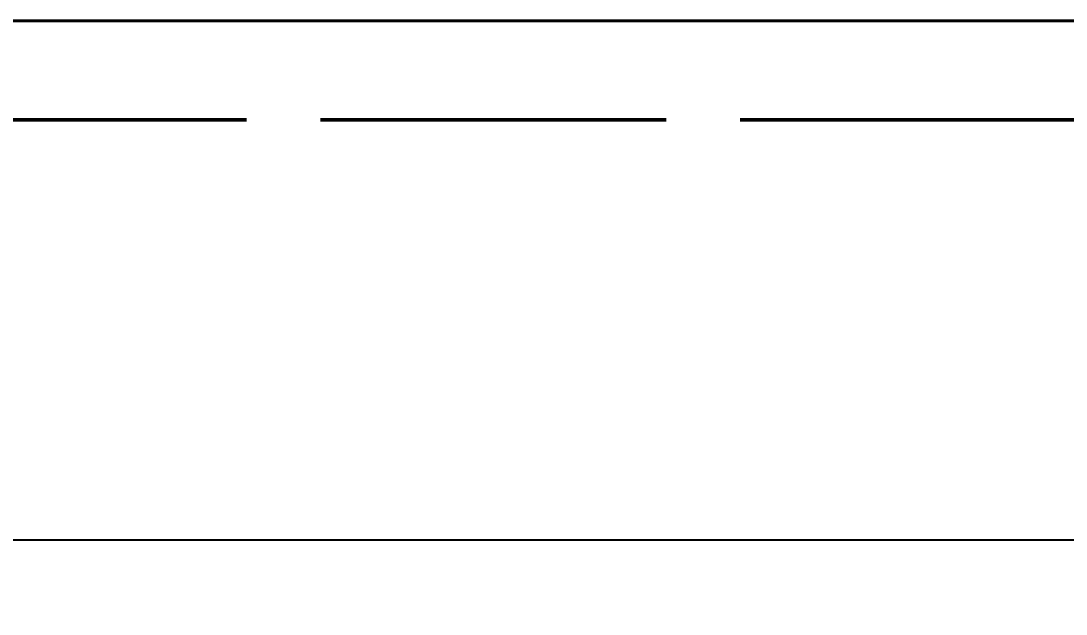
# Model space of a CAD drawing. Header units: millimetres. Extents: x 282 to 167718, y 282 to 525318.
# Drawn here: x 56910 to 62884, y 335289 to 338676 of the extents above; entities that cross this region are included whole.
import ezdxf

# ---------------------------------------------------------------- set-up
doc = ezdxf.new("R2010")
doc.units = ezdxf.units.MM
doc.linetypes.add('DASH_1976_423', pattern=[2398.888889, 1975.555556, -423.333333])
doc.layers.add('DIMENSIONS', color=7, linetype='Continuous')
doc.layers.add('GEOFAB', color=5, linetype='Continuous')
doc.styles.add('ARIAL', font='arial.ttf')
doc.dimstyles.get("Standard").update_dxf_attribs({"dimtxt": 2.5, "dimasz": 2.5, "dimexe": 1.25, "dimexo": 0.625, "dimtad": 1, "dimcen": 2.5, "dimazin": 3, "dimtfac": 1, "dimtmove": 0, "dimatfit": 3})

msp = doc.modelspace()

# ---------------------------------------------------------------- linework, layer by layer
at = {"layer": 'GEOFAB', "color": 6, "lineweight": 40}
msp.add_line((51990.6, 338676.1), (120101.7, 338676.1), dxfattribs=at)
at = {"layer": 'GEOFAB', "color": 5, "linetype": 'DASH_1976_423', "lineweight": 50}
msp.add_line((51426.1, 338111.7), (120666.1, 338111.7), dxfattribs=at)

# ---------------------------------------------------------------- dimensions: what is measured, and where the dimension line sits
at = {"layer": 'DIMENSIONS'}
msp.add_linear_dim(base=(52696.1, 335712.8), p1=(52696.1, 338111.7), p2=(119396.1, 338111.7), dimstyle='Standard', override={"dimtxt": 808.284444, "dimasz": 635, "dimexe": 423.333333, "dimexo": 0, "dimgap": 352.777778, "dimtad": 1, "dimtih": 0, "dimtoh": 0, "dimdec": 0, "dimtxsty": 'ARIAL', "dimclrd": 7, "dimclre": 7, "dimclrt": 7}, dxfattribs=at).render()

doc.saveas('drawing.dxf')
